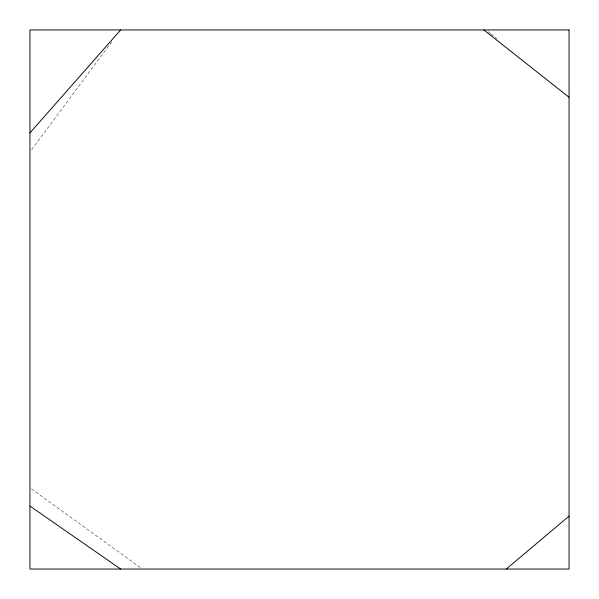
<?xml version="1.0" encoding="UTF-8"?>
<svg xmlns="http://www.w3.org/2000/svg" width="599" height="599" viewBox="0 0 599 599"><rect width="100%" height="100%" fill="white"/><g stroke="black" fill="none" stroke-linecap="round" stroke-linejoin="round"><path stroke-width="0.45" stroke-dasharray="3 2.25" d="M31.62 149.638L112.298 41.174M31.462 488.926L141.663 568.503M488.252 31.71L490.416 33.462M491.135 34.046L496.908 38.733"/><path stroke-width="0.9" d="M29.95 132.896L120.639 29.95M506.26 569.05L569.05 516.136M29.95 506.065L120.639 569.05M483.842 29.95L569.05 97.27M569.05 29.95L29.95 29.95L29.95 569.05L569.05 569.05L569.05 29.95"/></g></svg>
